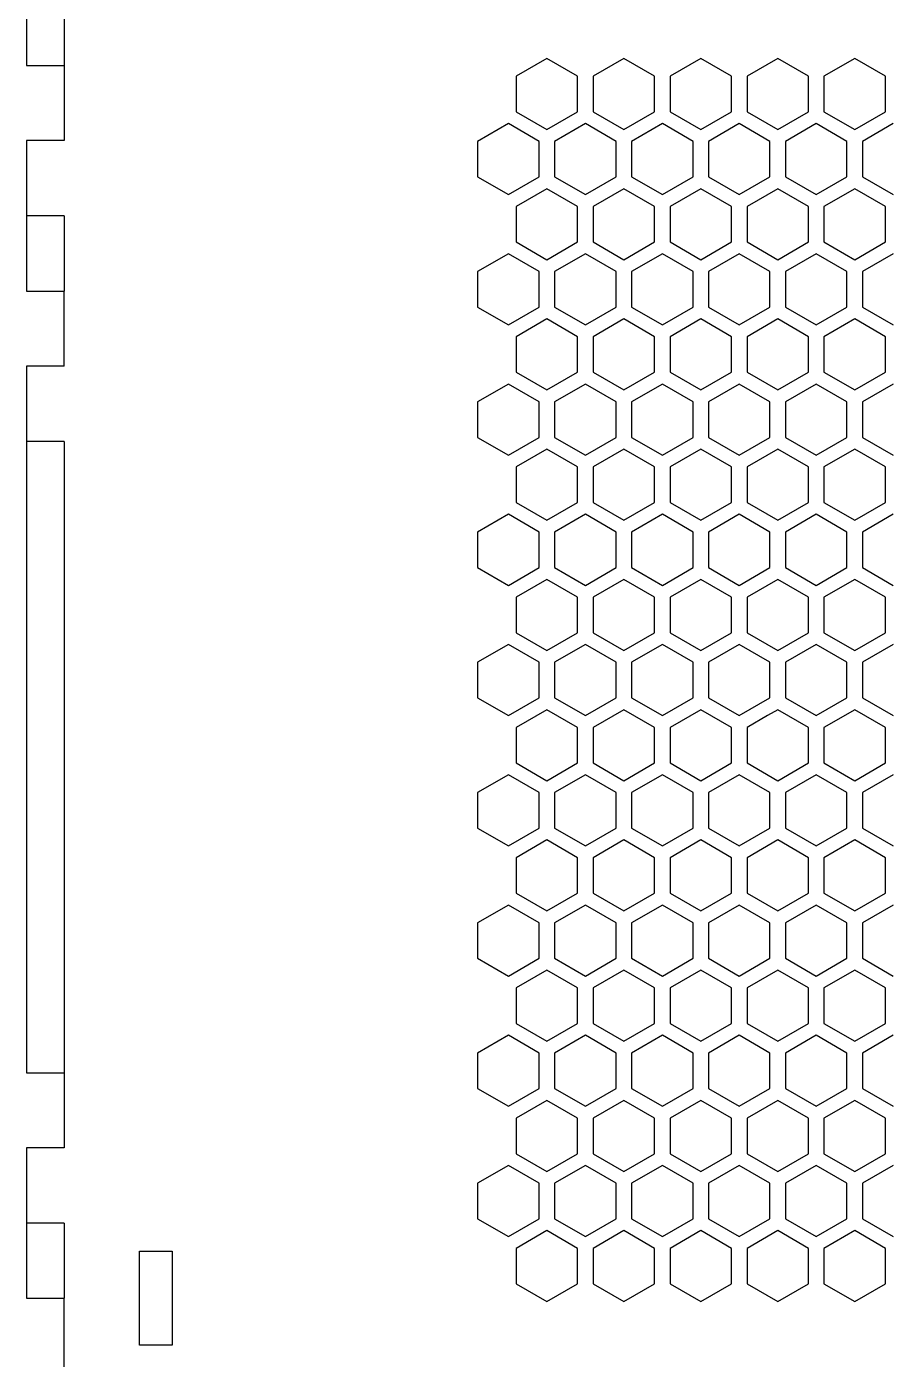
# Model space of a CAD drawing. Extents: x 311 to 600, y 16 to 462.
# Drawn here: x 453.8 to 526.6, y 254 to 366.5 of the extents above; entities that cross this region are included whole.
import ezdxf

# ---------------------------------------------------------------- set-up
doc = ezdxf.new("R2010")
doc.units = 0
doc.header["$MEASUREMENT"] = 0
doc.layers.get('0').update_dxf_attribs({"color": 13, "linetype": 'CONTINUOUS'})

msp = doc.modelspace()

# ---------------------------------------------------------------- linework, layer by layer
for p, q in [((453.76, 462.35, 0), (453.76, 363.27, 0)), ((456.94, 456, 0), (456.94, 363.27, 0)), ((497.69, 363.86, 0), (495.09, 362.36, 0)), ((500.28, 362.36, 0), (497.69, 363.86, 0)), ((504.19, 363.86, 0), (501.59, 362.36, 0)), ((506.78, 362.36, 0), (504.19, 363.86, 0)), ((510.69, 363.86, 0), (508.09, 362.36, 0)), ((513.28, 362.36, 0), (510.69, 363.86, 0)), ((517.19, 363.86, 0), (514.59, 362.36, 0)), ((519.78, 362.36, 0), (517.19, 363.86, 0)), ((523.69, 363.86, 0), (521.09, 362.36, 0)), ((526.28, 362.36, 0), (523.69, 363.86, 0)), ((453.76, 363.27, 0), (456.94, 363.27, 0)), ((456.94, 363.27, 0), (456.94, 356.92, 0)), ((495.09, 362.36, 0), (495.09, 359.36, 0)), ((500.28, 359.36, 0), (500.28, 362.36, 0)), ((501.59, 362.36, 0), (501.59, 359.36, 0)), ((506.78, 359.36, 0), (506.78, 362.36, 0)), ((508.09, 362.36, 0), (508.09, 359.36, 0)), ((513.28, 359.36, 0), (513.28, 362.36, 0)), ((514.59, 362.36, 0), (514.59, 359.36, 0)), ((519.78, 359.36, 0), (519.78, 362.36, 0)), ((521.09, 362.36, 0), (521.09, 359.36, 0)), ((526.28, 359.36, 0), (526.28, 362.36, 0)), ((495.09, 359.36, 0), (497.69, 357.86, 0)), ((497.69, 357.86, 0), (500.28, 359.36, 0)), ((501.59, 359.36, 0), (504.19, 357.86, 0)), ((504.19, 357.86, 0), (506.78, 359.36, 0)), ((508.09, 359.36, 0), (510.69, 357.86, 0)), ((510.69, 357.86, 0), (513.28, 359.36, 0)), ((514.59, 359.36, 0), (517.19, 357.86, 0)), ((517.19, 357.86, 0), (519.78, 359.36, 0)), ((521.09, 359.36, 0), (523.69, 357.86, 0)), ((523.69, 357.86, 0), (526.28, 359.36, 0)), ((494.44, 358.36, 0), (491.84, 356.86, 0)), ((497.03, 356.86, 0), (494.44, 358.36, 0)), ((500.94, 358.36, 0), (498.34, 356.86, 0)), ((503.53, 356.86, 0), (500.94, 358.36, 0)), ((507.44, 358.36, 0), (504.84, 356.86, 0)), ((510.03, 356.86, 0), (507.44, 358.36, 0)), ((513.94, 358.36, 0), (511.34, 356.86, 0)), ((516.53, 356.86, 0), (513.94, 358.36, 0)), ((520.44, 358.36, 0), (517.84, 356.86, 0)), ((523.03, 356.86, 0), (520.44, 358.36, 0)), ((526.94, 358.36, 0), (524.34, 356.86, 0)), ((456.94, 356.92, 0), (453.76, 356.92, 0)), ((453.76, 356.92, 0), (453.76, 350.57, 0)), ((491.84, 356.86, 0), (491.84, 353.86, 0)), ((497.03, 353.86, 0), (497.03, 356.86, 0)), ((498.34, 356.86, 0), (498.34, 353.86, 0)), ((503.53, 353.86, 0), (503.53, 356.86, 0)), ((504.84, 356.86, 0), (504.84, 353.86, 0)), ((510.03, 353.86, 0), (510.03, 356.86, 0)), ((511.34, 356.86, 0), (511.34, 353.86, 0)), ((516.53, 353.86, 0), (516.53, 356.86, 0)), ((517.84, 356.86, 0), (517.84, 353.86, 0)), ((523.03, 353.86, 0), (523.03, 356.86, 0)), ((524.34, 356.86, 0), (524.34, 353.86, 0)), ((491.84, 353.86, 0), (494.44, 352.36, 0)), ((494.44, 352.36, 0), (497.03, 353.86, 0)), ((498.34, 353.86, 0), (500.94, 352.36, 0)), ((500.94, 352.36, 0), (503.53, 353.86, 0)), ((504.84, 353.86, 0), (507.44, 352.36, 0)), ((507.44, 352.36, 0), (510.03, 353.86, 0)), ((511.34, 353.86, 0), (513.94, 352.36, 0)), ((513.94, 352.36, 0), (516.53, 353.86, 0)), ((517.84, 353.86, 0), (520.44, 352.36, 0)), ((520.44, 352.36, 0), (523.03, 353.86, 0)), ((524.34, 353.86, 0), (526.94, 352.36, 0)), ((497.69, 352.86, 0), (495.09, 351.36, 0)), ((500.28, 351.36, 0), (497.69, 352.86, 0)), ((504.19, 352.86, 0), (501.59, 351.36, 0)), ((506.78, 351.36, 0), (504.19, 352.86, 0)), ((510.69, 352.86, 0), (508.09, 351.36, 0)), ((513.28, 351.36, 0), (510.69, 352.86, 0)), ((517.19, 352.86, 0), (514.59, 351.36, 0)), ((519.78, 351.36, 0), (517.19, 352.86, 0)), ((523.69, 352.86, 0), (521.09, 351.36, 0)), ((526.28, 351.36, 0), (523.69, 352.86, 0)), ((495.09, 351.36, 0), (495.09, 348.36, 0)), ((500.28, 348.36, 0), (500.28, 351.36, 0)), ((501.59, 351.36, 0), (501.59, 348.36, 0)), ((506.78, 348.36, 0), (506.78, 351.36, 0)), ((508.09, 351.36, 0), (508.09, 348.36, 0)), ((513.28, 348.36, 0), (513.28, 351.36, 0)), ((514.59, 351.36, 0), (514.59, 348.36, 0)), ((519.78, 348.36, 0), (519.78, 351.36, 0)), ((521.09, 351.36, 0), (521.09, 348.36, 0)), ((526.28, 348.36, 0), (526.28, 351.36, 0)), ((453.76, 350.57, 0), (453.76, 344.22, 0)), ((456.94, 350.57, 0), (453.76, 350.57, 0)), ((456.94, 350.57, 0), (456.94, 344.22, 0)), ((495.09, 348.36, 0), (497.69, 346.86, 0)), ((497.69, 346.86, 0), (500.28, 348.36, 0)), ((501.59, 348.36, 0), (504.19, 346.86, 0)), ((504.19, 346.86, 0), (506.78, 348.36, 0)), ((508.09, 348.36, 0), (510.69, 346.86, 0)), ((510.69, 346.86, 0), (513.28, 348.36, 0)), ((514.59, 348.36, 0), (517.19, 346.86, 0)), ((517.19, 346.86, 0), (519.78, 348.36, 0)), ((521.09, 348.36, 0), (523.69, 346.86, 0)), ((523.69, 346.86, 0), (526.28, 348.36, 0)), ((494.44, 347.36, 0), (491.84, 345.86, 0)), ((497.03, 345.86, 0), (494.44, 347.36, 0)), ((500.94, 347.36, 0), (498.34, 345.86, 0)), ((503.53, 345.86, 0), (500.94, 347.36, 0)), ((507.44, 347.36, 0), (504.84, 345.86, 0)), ((510.03, 345.86, 0), (507.44, 347.36, 0)), ((513.94, 347.36, 0), (511.34, 345.86, 0)), ((516.53, 345.86, 0), (513.94, 347.36, 0)), ((520.44, 347.36, 0), (517.84, 345.86, 0)), ((523.03, 345.86, 0), (520.44, 347.36, 0)), ((526.94, 347.36, 0), (524.34, 345.86, 0)), ((491.84, 345.86, 0), (491.84, 342.86, 0)), ((497.03, 342.86, 0), (497.03, 345.86, 0)), ((498.34, 345.86, 0), (498.34, 342.86, 0)), ((503.53, 342.86, 0), (503.53, 345.86, 0)), ((504.84, 345.86, 0), (504.84, 342.86, 0)), ((510.03, 342.86, 0), (510.03, 345.86, 0)), ((511.34, 345.86, 0), (511.34, 342.86, 0)), ((516.53, 342.86, 0), (516.53, 345.86, 0)), ((517.84, 345.86, 0), (517.84, 342.86, 0)), ((523.03, 342.86, 0), (523.03, 345.86, 0)), ((524.34, 345.86, 0), (524.34, 342.86, 0)), ((453.76, 344.22, 0), (456.94, 344.22, 0)), ((456.94, 337.87, 0), (456.94, 344.22, 0)), ((491.84, 342.86, 0), (494.44, 341.36, 0)), ((494.44, 341.36, 0), (497.03, 342.86, 0)), ((498.34, 342.86, 0), (500.94, 341.36, 0)), ((500.94, 341.36, 0), (503.53, 342.86, 0)), ((504.84, 342.86, 0), (507.44, 341.36, 0)), ((507.44, 341.36, 0), (510.03, 342.86, 0)), ((511.34, 342.86, 0), (513.94, 341.36, 0)), ((513.94, 341.36, 0), (516.53, 342.86, 0)), ((517.84, 342.86, 0), (520.44, 341.36, 0)), ((520.44, 341.36, 0), (523.03, 342.86, 0)), ((524.34, 342.86, 0), (526.94, 341.36, 0)), ((497.69, 341.86, 0), (495.09, 340.36, 0)), ((500.28, 340.36, 0), (497.69, 341.86, 0)), ((504.19, 341.86, 0), (501.59, 340.36, 0)), ((506.78, 340.36, 0), (504.19, 341.86, 0)), ((510.69, 341.86, 0), (508.09, 340.36, 0)), ((513.28, 340.36, 0), (510.69, 341.86, 0)), ((517.19, 341.86, 0), (514.59, 340.36, 0)), ((519.78, 340.36, 0), (517.19, 341.86, 0)), ((523.69, 341.86, 0), (521.09, 340.36, 0)), ((526.28, 340.36, 0), (523.69, 341.86, 0)), ((495.09, 340.36, 0), (495.09, 337.36, 0)), ((500.28, 337.36, 0), (500.28, 340.36, 0)), ((501.59, 340.36, 0), (501.59, 337.36, 0)), ((506.78, 337.36, 0), (506.78, 340.36, 0)), ((508.09, 340.36, 0), (508.09, 337.36, 0)), ((513.28, 337.36, 0), (513.28, 340.36, 0)), ((514.59, 340.36, 0), (514.59, 337.36, 0)), ((519.78, 337.36, 0), (519.78, 340.36, 0)), ((521.09, 340.36, 0), (521.09, 337.36, 0)), ((526.28, 337.36, 0), (526.28, 340.36, 0)), ((453.76, 337.87, 0), (453.76, 331.52, 0)), ((456.94, 337.87, 0), (453.76, 337.87, 0)), ((495.09, 337.36, 0), (497.69, 335.86, 0)), ((497.69, 335.86, 0), (500.28, 337.36, 0)), ((501.59, 337.36, 0), (504.19, 335.86, 0)), ((504.19, 335.86, 0), (506.78, 337.36, 0)), ((508.09, 337.36, 0), (510.69, 335.86, 0)), ((510.69, 335.86, 0), (513.28, 337.36, 0)), ((514.59, 337.36, 0), (517.19, 335.86, 0)), ((517.19, 335.86, 0), (519.78, 337.36, 0)), ((521.09, 337.36, 0), (523.69, 335.86, 0)), ((523.69, 335.86, 0), (526.28, 337.36, 0)), ((494.44, 336.36, 0), (491.84, 334.86, 0)), ((497.03, 334.86, 0), (494.44, 336.36, 0)), ((500.94, 336.36, 0), (498.34, 334.86, 0)), ((503.53, 334.86, 0), (500.94, 336.36, 0)), ((507.44, 336.36, 0), (504.84, 334.86, 0)), ((510.03, 334.86, 0), (507.44, 336.36, 0)), ((513.94, 336.36, 0), (511.34, 334.86, 0)), ((516.53, 334.86, 0), (513.94, 336.36, 0)), ((520.44, 336.36, 0), (517.84, 334.86, 0)), ((523.03, 334.86, 0), (520.44, 336.36, 0)), ((526.94, 336.36, 0), (524.34, 334.86, 0)), ((491.84, 334.86, 0), (491.84, 331.86, 0)), ((497.03, 331.86, 0), (497.03, 334.86, 0)), ((498.34, 334.86, 0), (498.34, 331.86, 0)), ((503.53, 331.86, 0), (503.53, 334.86, 0)), ((504.84, 334.86, 0), (504.84, 331.86, 0)), ((510.03, 331.86, 0), (510.03, 334.86, 0)), ((511.34, 334.86, 0), (511.34, 331.86, 0)), ((516.53, 331.86, 0), (516.53, 334.86, 0)), ((517.84, 334.86, 0), (517.84, 331.86, 0)), ((523.03, 331.86, 0), (523.03, 334.86, 0)), ((524.34, 334.86, 0), (524.34, 331.86, 0)), ((456.94, 331.52, 0), (453.76, 331.52, 0)), ((453.76, 331.52, 0), (453.76, 278.2, 0)), ((456.94, 331.52, 0), (456.94, 325.17, 0)), ((491.84, 331.86, 0), (494.44, 330.36, 0)), ((494.44, 330.36, 0), (497.03, 331.86, 0)), ((498.34, 331.86, 0), (500.94, 330.36, 0)), ((500.94, 330.36, 0), (503.53, 331.86, 0)), ((504.84, 331.86, 0), (507.44, 330.36, 0)), ((507.44, 330.36, 0), (510.03, 331.86, 0)), ((511.34, 331.86, 0), (513.94, 330.36, 0)), ((513.94, 330.36, 0), (516.53, 331.86, 0)), ((517.84, 331.86, 0), (520.44, 330.36, 0)), ((520.44, 330.36, 0), (523.03, 331.86, 0)), ((524.34, 331.86, 0), (526.94, 330.36, 0)), ((497.69, 330.86, 0), (495.09, 329.36, 0)), ((500.28, 329.36, 0), (497.69, 330.86, 0)), ((504.19, 330.86, 0), (501.59, 329.36, 0)), ((506.78, 329.36, 0), (504.19, 330.86, 0)), ((510.69, 330.86, 0), (508.09, 329.36, 0)), ((513.28, 329.36, 0), (510.69, 330.86, 0)), ((517.19, 330.86, 0), (514.59, 329.36, 0)), ((519.78, 329.36, 0), (517.19, 330.86, 0)), ((523.69, 330.86, 0), (521.09, 329.36, 0)), ((526.28, 329.36, 0), (523.69, 330.86, 0)), ((495.09, 329.36, 0), (495.09, 326.36, 0)), ((500.28, 326.36, 0), (500.28, 329.36, 0)), ((501.59, 329.36, 0), (501.59, 326.36, 0)), ((506.78, 326.36, 0), (506.78, 329.36, 0)), ((508.09, 329.36, 0), (508.09, 326.36, 0)), ((513.28, 326.36, 0), (513.28, 329.36, 0)), ((514.59, 329.36, 0), (514.59, 326.36, 0)), ((519.78, 326.36, 0), (519.78, 329.36, 0)), ((521.09, 329.36, 0), (521.09, 326.36, 0)), ((526.28, 326.36, 0), (526.28, 329.36, 0)), ((494.44, 325.36, 0), (491.84, 323.86, 0)), ((497.03, 323.86, 0), (494.44, 325.36, 0)), ((495.09, 326.36, 0), (497.69, 324.86, 0)), ((497.69, 324.86, 0), (500.28, 326.36, 0)), ((500.94, 325.36, 0), (498.34, 323.86, 0)), ((503.53, 323.86, 0), (500.94, 325.36, 0)), ((501.59, 326.36, 0), (504.19, 324.86, 0)), ((504.19, 324.86, 0), (506.78, 326.36, 0)), ((507.44, 325.36, 0), (504.84, 323.86, 0)), ((510.03, 323.86, 0), (507.44, 325.36, 0)), ((508.09, 326.36, 0), (510.69, 324.86, 0)), ((510.69, 324.86, 0), (513.28, 326.36, 0)), ((513.94, 325.36, 0), (511.34, 323.86, 0)), ((516.53, 323.86, 0), (513.94, 325.36, 0)), ((514.59, 326.36, 0), (517.19, 324.86, 0)), ((517.19, 324.86, 0), (519.78, 326.36, 0)), ((520.44, 325.36, 0), (517.84, 323.86, 0)), ((523.03, 323.86, 0), (520.44, 325.36, 0)), ((521.09, 326.36, 0), (523.69, 324.86, 0)), ((523.69, 324.86, 0), (526.28, 326.36, 0)), ((526.94, 325.36, 0), (524.34, 323.86, 0)), ((456.94, 325.17, 0), (456.94, 278.2, 0)), ((491.84, 323.86, 0), (491.84, 320.86, 0)), ((497.03, 320.86, 0), (497.03, 323.86, 0)), ((498.34, 323.86, 0), (498.34, 320.86, 0)), ((503.53, 320.86, 0), (503.53, 323.86, 0)), ((504.84, 323.86, 0), (504.84, 320.86, 0)), ((510.03, 320.86, 0), (510.03, 323.86, 0)), ((511.34, 323.86, 0), (511.34, 320.86, 0)), ((516.53, 320.86, 0), (516.53, 323.86, 0)), ((517.84, 323.86, 0), (517.84, 320.86, 0)), ((523.03, 320.86, 0), (523.03, 323.86, 0)), ((524.34, 323.86, 0), (524.34, 320.86, 0)), ((491.84, 320.86, 0), (494.44, 319.36, 0)), ((494.44, 319.36, 0), (497.03, 320.86, 0)), ((498.34, 320.86, 0), (500.94, 319.36, 0)), ((500.94, 319.36, 0), (503.53, 320.86, 0)), ((504.84, 320.86, 0), (507.44, 319.36, 0)), ((507.44, 319.36, 0), (510.03, 320.86, 0)), ((511.34, 320.86, 0), (513.94, 319.36, 0)), ((513.94, 319.36, 0), (516.53, 320.86, 0)), ((517.84, 320.86, 0), (520.44, 319.36, 0)), ((520.44, 319.36, 0), (523.03, 320.86, 0)), ((524.34, 320.86, 0), (526.94, 319.36, 0)), ((497.69, 319.86, 0), (495.09, 318.36, 0)), ((500.28, 318.36, 0), (497.69, 319.86, 0)), ((504.19, 319.86, 0), (501.59, 318.36, 0)), ((506.78, 318.36, 0), (504.19, 319.86, 0)), ((510.69, 319.86, 0), (508.09, 318.36, 0)), ((513.28, 318.36, 0), (510.69, 319.86, 0)), ((517.19, 319.86, 0), (514.59, 318.36, 0)), ((519.78, 318.36, 0), (517.19, 319.86, 0)), ((523.69, 319.86, 0), (521.09, 318.36, 0)), ((526.28, 318.36, 0), (523.69, 319.86, 0)), ((495.09, 318.36, 0), (495.09, 315.36, 0)), ((500.28, 315.36, 0), (500.28, 318.36, 0)), ((501.59, 318.36, 0), (501.59, 315.36, 0)), ((506.78, 315.36, 0), (506.78, 318.36, 0)), ((508.09, 318.36, 0), (508.09, 315.36, 0)), ((513.28, 315.36, 0), (513.28, 318.36, 0)), ((514.59, 318.36, 0), (514.59, 315.36, 0)), ((519.78, 315.36, 0), (519.78, 318.36, 0)), ((521.09, 318.36, 0), (521.09, 315.36, 0)), ((526.28, 315.36, 0), (526.28, 318.36, 0)), ((495.09, 315.36, 0), (497.69, 313.86, 0)), ((497.69, 313.86, 0), (500.28, 315.36, 0)), ((501.59, 315.36, 0), (504.19, 313.86, 0)), ((504.19, 313.86, 0), (506.78, 315.36, 0)), ((508.09, 315.36, 0), (510.69, 313.86, 0)), ((510.69, 313.86, 0), (513.28, 315.36, 0)), ((514.59, 315.36, 0), (517.19, 313.86, 0)), ((517.19, 313.86, 0), (519.78, 315.36, 0)), ((521.09, 315.36, 0), (523.69, 313.86, 0)), ((523.69, 313.86, 0), (526.28, 315.36, 0)), ((494.44, 314.36, 0), (491.84, 312.86, 0)), ((497.03, 312.86, 0), (494.44, 314.36, 0)), ((500.94, 314.36, 0), (498.34, 312.86, 0)), ((503.53, 312.86, 0), (500.94, 314.36, 0)), ((507.44, 314.36, 0), (504.84, 312.86, 0)), ((510.03, 312.86, 0), (507.44, 314.36, 0)), ((513.94, 314.36, 0), (511.34, 312.86, 0)), ((516.53, 312.86, 0), (513.94, 314.36, 0)), ((520.44, 314.36, 0), (517.84, 312.86, 0)), ((523.03, 312.86, 0), (520.44, 314.36, 0)), ((526.94, 314.36, 0), (524.34, 312.86, 0)), ((491.84, 312.86, 0), (491.84, 309.86, 0)), ((497.03, 309.86, 0), (497.03, 312.86, 0)), ((498.34, 312.86, 0), (498.34, 309.86, 0)), ((503.53, 309.86, 0), (503.53, 312.86, 0)), ((504.84, 312.86, 0), (504.84, 309.86, 0)), ((510.03, 309.86, 0), (510.03, 312.86, 0)), ((511.34, 312.86, 0), (511.34, 309.86, 0)), ((516.53, 309.86, 0), (516.53, 312.86, 0)), ((517.84, 312.86, 0), (517.84, 309.86, 0)), ((523.03, 309.86, 0), (523.03, 312.86, 0)), ((524.34, 312.86, 0), (524.34, 309.86, 0)), ((491.84, 309.86, 0), (494.44, 308.36, 0)), ((494.44, 308.36, 0), (497.03, 309.86, 0)), ((498.34, 309.86, 0), (500.94, 308.36, 0)), ((500.94, 308.36, 0), (503.53, 309.86, 0)), ((504.84, 309.86, 0), (507.44, 308.36, 0)), ((507.44, 308.36, 0), (510.03, 309.86, 0)), ((511.34, 309.86, 0), (513.94, 308.36, 0)), ((513.94, 308.36, 0), (516.53, 309.86, 0)), ((517.84, 309.86, 0), (520.44, 308.36, 0)), ((520.44, 308.36, 0), (523.03, 309.86, 0)), ((524.34, 309.86, 0), (526.94, 308.36, 0)), ((497.69, 308.86, 0), (495.09, 307.36, 0)), ((500.28, 307.36, 0), (497.69, 308.86, 0)), ((504.19, 308.86, 0), (501.59, 307.36, 0)), ((506.78, 307.36, 0), (504.19, 308.86, 0)), ((510.69, 308.86, 0), (508.09, 307.36, 0)), ((513.28, 307.36, 0), (510.69, 308.86, 0)), ((517.19, 308.86, 0), (516.32, 308.36, 0)), ((519.78, 307.36, 0), (517.19, 308.86, 0)), ((523.69, 308.86, 0), (521.09, 307.36, 0)), ((526.28, 307.36, 0), (523.69, 308.86, 0)), ((495.09, 307.36, 0), (495.09, 304.36, 0)), ((500.28, 304.36, 0), (500.28, 307.36, 0)), ((501.59, 307.36, 0), (501.59, 304.36, 0)), ((506.78, 304.36, 0), (506.78, 307.36, 0)), ((508.09, 307.36, 0), (508.09, 304.36, 0)), ((513.28, 304.36, 0), (513.28, 307.36, 0)), ((516.32, 308.36, 0), (514.59, 307.36, 0)), ((514.59, 307.36, 0), (514.59, 304.36, 0)), ((519.78, 304.36, 0), (519.78, 307.36, 0)), ((521.09, 307.36, 0), (521.09, 304.36, 0)), ((526.28, 304.36, 0), (526.28, 307.36, 0)), ((495.09, 304.36, 0), (497.69, 302.86, 0)), ((497.69, 302.86, 0), (500.28, 304.36, 0)), ((501.59, 304.36, 0), (504.19, 302.86, 0)), ((504.19, 302.86, 0), (506.78, 304.36, 0)), ((508.09, 304.36, 0), (510.69, 302.86, 0)), ((510.69, 302.86, 0), (513.28, 304.36, 0)), ((514.59, 304.36, 0), (517.19, 302.86, 0)), ((517.19, 302.86, 0), (519.78, 304.36, 0)), ((521.09, 304.36, 0), (523.69, 302.86, 0)), ((523.69, 302.86, 0), (526.28, 304.36, 0)), ((494.44, 303.36, 0), (491.84, 301.86, 0)), ((497.03, 301.86, 0), (494.44, 303.36, 0)), ((500.94, 303.36, 0), (498.34, 301.86, 0)), ((503.53, 301.86, 0), (500.94, 303.36, 0)), ((507.44, 303.36, 0), (504.84, 301.86, 0)), ((510.03, 301.86, 0), (507.44, 303.36, 0)), ((513.94, 303.36, 0), (511.34, 301.86, 0)), ((516.53, 301.86, 0), (513.94, 303.36, 0)), ((520.44, 303.36, 0), (517.84, 301.86, 0)), ((523.03, 301.86, 0), (520.44, 303.36, 0)), ((526.94, 303.36, 0), (524.34, 301.86, 0)), ((491.84, 301.86, 0), (491.84, 298.86, 0)), ((497.03, 298.86, 0), (497.03, 301.86, 0)), ((498.34, 301.86, 0), (498.34, 298.86, 0)), ((503.53, 298.86, 0), (503.53, 301.86, 0)), ((504.84, 301.86, 0), (504.84, 298.86, 0)), ((510.03, 298.86, 0), (510.03, 301.86, 0)), ((511.34, 301.86, 0), (511.34, 298.86, 0)), ((516.53, 298.86, 0), (516.53, 301.86, 0)), ((517.84, 301.86, 0), (517.84, 298.86, 0)), ((523.03, 298.86, 0), (523.03, 301.86, 0)), ((524.34, 301.86, 0), (524.34, 298.86, 0)), ((491.84, 298.86, 0), (494.44, 297.36, 0)), ((494.44, 297.36, 0), (497.03, 298.86, 0)), ((498.34, 298.86, 0), (500.94, 297.36, 0)), ((500.94, 297.36, 0), (503.53, 298.86, 0)), ((504.84, 298.86, 0), (507.44, 297.36, 0)), ((507.44, 297.36, 0), (510.03, 298.86, 0)), ((511.34, 298.86, 0), (513.94, 297.36, 0)), ((513.94, 297.36, 0), (516.53, 298.86, 0)), ((517.84, 298.86, 0), (520.44, 297.36, 0)), ((520.44, 297.36, 0), (523.03, 298.86, 0)), ((524.34, 298.86, 0), (526.94, 297.36, 0)), ((497.69, 297.86, 0), (495.09, 296.36, 0)), ((500.28, 296.36, 0), (497.69, 297.86, 0)), ((504.19, 297.86, 0), (501.59, 296.36, 0)), ((506.78, 296.36, 0), (504.19, 297.86, 0)), ((510.69, 297.86, 0), (508.09, 296.36, 0)), ((513.28, 296.36, 0), (510.69, 297.86, 0)), ((517.19, 297.86, 0), (514.59, 296.36, 0)), ((519.78, 296.36, 0), (517.19, 297.86, 0)), ((523.69, 297.86, 0), (521.09, 296.36, 0)), ((526.28, 296.36, 0), (523.69, 297.86, 0)), ((495.09, 296.36, 0), (495.09, 293.36, 0)), ((500.28, 293.36, 0), (500.28, 296.36, 0)), ((501.59, 296.36, 0), (501.59, 293.36, 0)), ((506.78, 293.36, 0), (506.78, 296.36, 0)), ((508.09, 296.36, 0), (508.09, 293.36, 0)), ((513.28, 293.36, 0), (513.28, 296.36, 0)), ((514.59, 296.36, 0), (514.59, 293.36, 0)), ((519.78, 293.36, 0), (519.78, 296.36, 0)), ((521.09, 296.36, 0), (521.09, 293.36, 0)), ((526.28, 293.36, 0), (526.28, 296.36, 0)), ((495.09, 293.36, 0), (497.69, 291.86, 0)), ((497.69, 291.86, 0), (500.28, 293.36, 0)), ((501.59, 293.36, 0), (504.19, 291.86, 0)), ((504.19, 291.86, 0), (506.78, 293.36, 0)), ((508.09, 293.36, 0), (510.69, 291.86, 0)), ((510.69, 291.86, 0), (513.28, 293.36, 0)), ((514.59, 293.36, 0), (517.19, 291.86, 0)), ((517.19, 291.86, 0), (519.78, 293.36, 0)), ((521.09, 293.36, 0), (523.69, 291.86, 0)), ((523.69, 291.86, 0), (526.28, 293.36, 0)), ((494.44, 292.36, 0), (491.84, 290.86, 0)), ((497.03, 290.86, 0), (494.44, 292.36, 0)), ((500.94, 292.36, 0), (498.34, 290.86, 0)), ((503.53, 290.86, 0), (500.94, 292.36, 0)), ((507.44, 292.36, 0), (504.84, 290.86, 0)), ((510.03, 290.86, 0), (507.44, 292.36, 0)), ((513.94, 292.36, 0), (511.34, 290.86, 0)), ((516.53, 290.86, 0), (513.94, 292.36, 0)), ((520.44, 292.36, 0), (517.84, 290.86, 0)), ((523.03, 290.86, 0), (520.44, 292.36, 0)), ((526.94, 292.36, 0), (524.34, 290.86, 0)), ((491.84, 290.86, 0), (491.84, 287.86, 0)), ((497.03, 287.86, 0), (497.03, 290.86, 0)), ((498.34, 290.86, 0), (498.34, 287.86, 0)), ((503.53, 287.86, 0), (503.53, 290.86, 0)), ((504.84, 290.86, 0), (504.84, 287.86, 0)), ((510.03, 287.86, 0), (510.03, 290.86, 0)), ((511.34, 290.86, 0), (511.34, 287.86, 0)), ((516.53, 287.86, 0), (516.53, 290.86, 0)), ((517.84, 290.86, 0), (517.84, 287.86, 0)), ((523.03, 287.86, 0), (523.03, 290.86, 0)), ((524.34, 290.86, 0), (524.34, 287.86, 0)), ((491.84, 287.86, 0), (494.44, 286.36, 0)), ((494.44, 286.36, 0), (497.03, 287.86, 0)), ((498.34, 287.86, 0), (500.94, 286.36, 0)), ((500.94, 286.36, 0), (503.53, 287.86, 0)), ((504.84, 287.86, 0), (507.44, 286.36, 0)), ((507.44, 286.36, 0), (510.03, 287.86, 0)), ((511.34, 287.86, 0), (513.94, 286.36, 0)), ((513.94, 286.36, 0), (516.53, 287.86, 0)), ((517.84, 287.86, 0), (520.44, 286.36, 0)), ((520.44, 286.36, 0), (523.03, 287.86, 0)), ((524.34, 287.86, 0), (526.94, 286.36, 0)), ((497.69, 286.86, 0), (495.09, 285.36, 0)), ((500.28, 285.36, 0), (497.69, 286.86, 0)), ((504.19, 286.86, 0), (501.59, 285.36, 0)), ((506.78, 285.36, 0), (504.19, 286.86, 0)), ((510.69, 286.86, 0), (508.09, 285.36, 0)), ((513.28, 285.36, 0), (510.69, 286.86, 0)), ((517.19, 286.86, 0), (514.59, 285.36, 0)), ((519.78, 285.36, 0), (517.19, 286.86, 0)), ((523.69, 286.86, 0), (521.09, 285.36, 0)), ((526.28, 285.36, 0), (523.69, 286.86, 0)), ((495.09, 285.36, 0), (495.09, 282.36, 0)), ((500.28, 282.36, 0), (500.28, 285.36, 0)), ((501.59, 285.36, 0), (501.59, 282.36, 0)), ((506.78, 282.36, 0), (506.78, 285.36, 0)), ((508.09, 285.36, 0), (508.09, 282.36, 0)), ((513.28, 282.36, 0), (513.28, 285.36, 0)), ((514.59, 285.36, 0), (514.59, 282.36, 0)), ((519.78, 282.36, 0), (519.78, 285.36, 0)), ((521.09, 285.36, 0), (521.09, 282.36, 0)), ((526.28, 282.36, 0), (526.28, 285.36, 0)), ((495.09, 282.36, 0), (497.69, 280.86, 0)), ((497.69, 280.86, 0), (500.28, 282.36, 0)), ((501.59, 282.36, 0), (504.19, 280.86, 0)), ((504.19, 280.86, 0), (506.78, 282.36, 0)), ((508.09, 282.36, 0), (510.69, 280.86, 0)), ((510.69, 280.86, 0), (513.28, 282.36, 0)), ((514.59, 282.36, 0), (517.19, 280.86, 0)), ((517.19, 280.86, 0), (519.78, 282.36, 0)), ((521.09, 282.36, 0), (523.69, 280.86, 0)), ((523.69, 280.86, 0), (526.28, 282.36, 0)), ((494.44, 281.36, 0), (491.84, 279.86, 0)), ((497.03, 279.86, 0), (494.44, 281.36, 0)), ((500.94, 281.36, 0), (498.34, 279.86, 0)), ((503.53, 279.86, 0), (500.94, 281.36, 0)), ((507.44, 281.36, 0), (504.84, 279.86, 0)), ((510.03, 279.86, 0), (507.44, 281.36, 0)), ((513.94, 281.36, 0), (511.34, 279.86, 0)), ((516.53, 279.86, 0), (513.94, 281.36, 0)), ((520.44, 281.36, 0), (517.84, 279.86, 0)), ((523.03, 279.86, 0), (520.44, 281.36, 0)), ((526.94, 281.36, 0), (524.34, 279.86, 0)), ((491.84, 279.86, 0), (491.84, 276.86, 0)), ((497.03, 276.86, 0), (497.03, 279.86, 0)), ((498.34, 279.86, 0), (498.34, 276.86, 0)), ((503.53, 276.86, 0), (503.53, 279.86, 0)), ((504.84, 279.86, 0), (504.84, 276.86, 0)), ((510.03, 276.86, 0), (510.03, 279.86, 0)), ((511.34, 279.86, 0), (511.34, 276.86, 0)), ((516.53, 276.86, 0), (516.53, 279.86, 0)), ((517.84, 279.86, 0), (517.84, 276.86, 0)), ((523.03, 276.86, 0), (523.03, 279.86, 0)), ((524.34, 279.86, 0), (524.34, 276.86, 0)), ((453.76, 278.2, 0), (456.94, 278.2, 0)), ((456.94, 278.2, 0), (456.94, 271.85, 0)), ((491.84, 276.86, 0), (494.44, 275.36, 0)), ((494.44, 275.36, 0), (497.03, 276.86, 0)), ((497.69, 275.86, 0), (495.09, 274.36, 0)), ((500.28, 274.36, 0), (497.69, 275.86, 0)), ((498.34, 276.86, 0), (500.94, 275.36, 0)), ((500.94, 275.36, 0), (503.53, 276.86, 0)), ((504.19, 275.86, 0), (501.59, 274.36, 0)), ((506.78, 274.36, 0), (504.19, 275.86, 0)), ((504.84, 276.86, 0), (507.44, 275.36, 0)), ((507.44, 275.36, 0), (510.03, 276.86, 0)), ((510.69, 275.86, 0), (508.09, 274.36, 0)), ((513.28, 274.36, 0), (510.69, 275.86, 0)), ((511.34, 276.86, 0), (513.94, 275.36, 0)), ((513.94, 275.36, 0), (516.53, 276.86, 0)), ((517.19, 275.86, 0), (514.59, 274.36, 0)), ((519.78, 274.36, 0), (517.19, 275.86, 0)), ((517.84, 276.86, 0), (520.44, 275.36, 0)), ((520.44, 275.36, 0), (523.03, 276.86, 0)), ((523.69, 275.86, 0), (521.09, 274.36, 0)), ((526.28, 274.36, 0), (523.69, 275.86, 0)), ((524.34, 276.86, 0), (526.94, 275.36, 0)), ((495.09, 274.36, 0), (495.09, 271.36, 0)), ((500.28, 271.36, 0), (500.28, 274.36, 0)), ((501.59, 274.36, 0), (501.59, 271.36, 0)), ((506.78, 271.36, 0), (506.78, 274.36, 0)), ((508.09, 274.36, 0), (508.09, 271.36, 0)), ((513.28, 271.36, 0), (513.28, 274.36, 0)), ((514.59, 274.36, 0), (514.59, 271.36, 0)), ((519.78, 271.36, 0), (519.78, 274.36, 0)), ((521.09, 274.36, 0), (521.09, 271.36, 0)), ((526.28, 271.36, 0), (526.28, 274.36, 0)), ((456.94, 271.85, 0), (453.76, 271.85, 0)), ((453.76, 271.85, 0), (453.76, 265.5, 0)), ((495.09, 271.36, 0), (497.69, 269.86, 0)), ((497.69, 269.86, 0), (500.28, 271.36, 0)), ((501.59, 271.36, 0), (504.19, 269.86, 0)), ((504.19, 269.86, 0), (506.78, 271.36, 0)), ((508.09, 271.36, 0), (510.69, 269.86, 0)), ((510.69, 269.86, 0), (513.28, 271.36, 0)), ((514.59, 271.36, 0), (517.19, 269.86, 0)), ((517.19, 269.86, 0), (519.78, 271.36, 0)), ((521.09, 271.36, 0), (523.69, 269.86, 0)), ((523.69, 269.86, 0), (526.28, 271.36, 0)), ((494.44, 270.36, 0), (491.84, 268.86, 0)), ((497.03, 268.86, 0), (494.44, 270.36, 0)), ((500.94, 270.36, 0), (498.34, 268.86, 0)), ((503.53, 268.86, 0), (500.94, 270.36, 0)), ((507.44, 270.36, 0), (504.84, 268.86, 0)), ((510.03, 268.86, 0), (507.44, 270.36, 0)), ((513.94, 270.36, 0), (511.34, 268.86, 0)), ((516.53, 268.86, 0), (513.94, 270.36, 0)), ((520.44, 270.36, 0), (517.84, 268.86, 0)), ((523.03, 268.86, 0), (520.44, 270.36, 0)), ((526.94, 270.36, 0), (524.34, 268.86, 0)), ((491.84, 268.86, 0), (491.84, 265.86, 0)), ((497.03, 265.86, 0), (497.03, 268.86, 0)), ((498.34, 268.86, 0), (498.34, 265.86, 0)), ((503.53, 265.86, 0), (503.53, 268.86, 0)), ((504.84, 268.86, 0), (504.84, 265.86, 0)), ((510.03, 265.86, 0), (510.03, 268.86, 0)), ((511.34, 268.86, 0), (511.34, 265.86, 0)), ((516.53, 265.86, 0), (516.53, 268.86, 0)), ((517.84, 268.86, 0), (517.84, 265.86, 0)), ((523.03, 265.86, 0), (523.03, 268.86, 0)), ((524.34, 268.86, 0), (524.34, 265.86, 0)), ((491.84, 265.86, 0), (494.44, 264.36, 0)), ((494.44, 264.36, 0), (497.03, 265.86, 0)), ((498.34, 265.86, 0), (500.94, 264.36, 0)), ((500.94, 264.36, 0), (503.53, 265.86, 0)), ((504.84, 265.86, 0), (507.44, 264.36, 0)), ((507.44, 264.36, 0), (510.03, 265.86, 0)), ((511.34, 265.86, 0), (513.94, 264.36, 0)), ((513.94, 264.36, 0), (516.53, 265.86, 0)), ((517.84, 265.86, 0), (520.44, 264.36, 0)), ((520.44, 264.36, 0), (523.03, 265.86, 0)), ((524.34, 265.86, 0), (526.94, 264.36, 0)), ((453.76, 265.5, 0), (453.76, 259.15, 0)), ((456.94, 265.5, 0), (453.76, 265.5, 0)), ((456.94, 265.5, 0), (456.94, 259.15, 0)), ((497.69, 264.86, 0), (495.09, 263.36, 0)), ((500.28, 263.36, 0), (497.69, 264.86, 0)), ((504.19, 264.86, 0), (501.59, 263.36, 0)), ((506.78, 263.36, 0), (504.19, 264.86, 0)), ((510.69, 264.86, 0), (508.09, 263.36, 0)), ((513.28, 263.36, 0), (510.69, 264.86, 0)), ((517.19, 264.86, 0), (514.59, 263.36, 0)), ((519.78, 263.36, 0), (517.19, 264.86, 0)), ((523.69, 264.86, 0), (521.09, 263.36, 0)), ((526.28, 263.36, 0), (523.69, 264.86, 0)), ((463.29, 255.18, 0), (463.29, 263.12, 0)), ((463.29, 263.12, 0), (466.06, 263.12, 0)), ((466.06, 263.12, 0), (466.06, 255.18, 0)), ((495.09, 263.36, 0), (495.09, 260.36, 0)), ((500.28, 260.36, 0), (500.28, 263.36, 0)), ((501.59, 263.36, 0), (501.59, 260.36, 0)), ((506.78, 260.36, 0), (506.78, 263.36, 0)), ((508.09, 263.36, 0), (508.09, 260.36, 0)), ((513.28, 260.36, 0), (513.28, 263.36, 0)), ((514.59, 263.36, 0), (514.59, 260.36, 0)), ((519.78, 260.36, 0), (519.78, 263.36, 0)), ((521.09, 263.36, 0), (521.09, 260.36, 0)), ((526.28, 260.36, 0), (526.28, 263.36, 0)), ((495.09, 260.36, 0), (497.69, 258.86, 0)), ((497.69, 258.86, 0), (500.28, 260.36, 0)), ((501.59, 260.36, 0), (504.19, 258.86, 0)), ((504.19, 258.86, 0), (506.78, 260.36, 0)), ((508.09, 260.36, 0), (510.69, 258.86, 0)), ((510.69, 258.86, 0), (513.28, 260.36, 0)), ((514.59, 260.36, 0), (517.19, 258.86, 0)), ((517.19, 258.86, 0), (519.78, 260.36, 0)), ((521.09, 260.36, 0), (523.69, 258.86, 0)), ((523.69, 258.86, 0), (526.28, 260.36, 0)), ((453.76, 259.15, 0), (456.94, 259.15, 0)), ((456.94, 252.8, 0), (456.94, 259.15, 0)), ((466.06, 255.18, 0), (463.29, 255.18, 0))]:
    msp.add_line(p, q)

doc.saveas('drawing.dxf')
